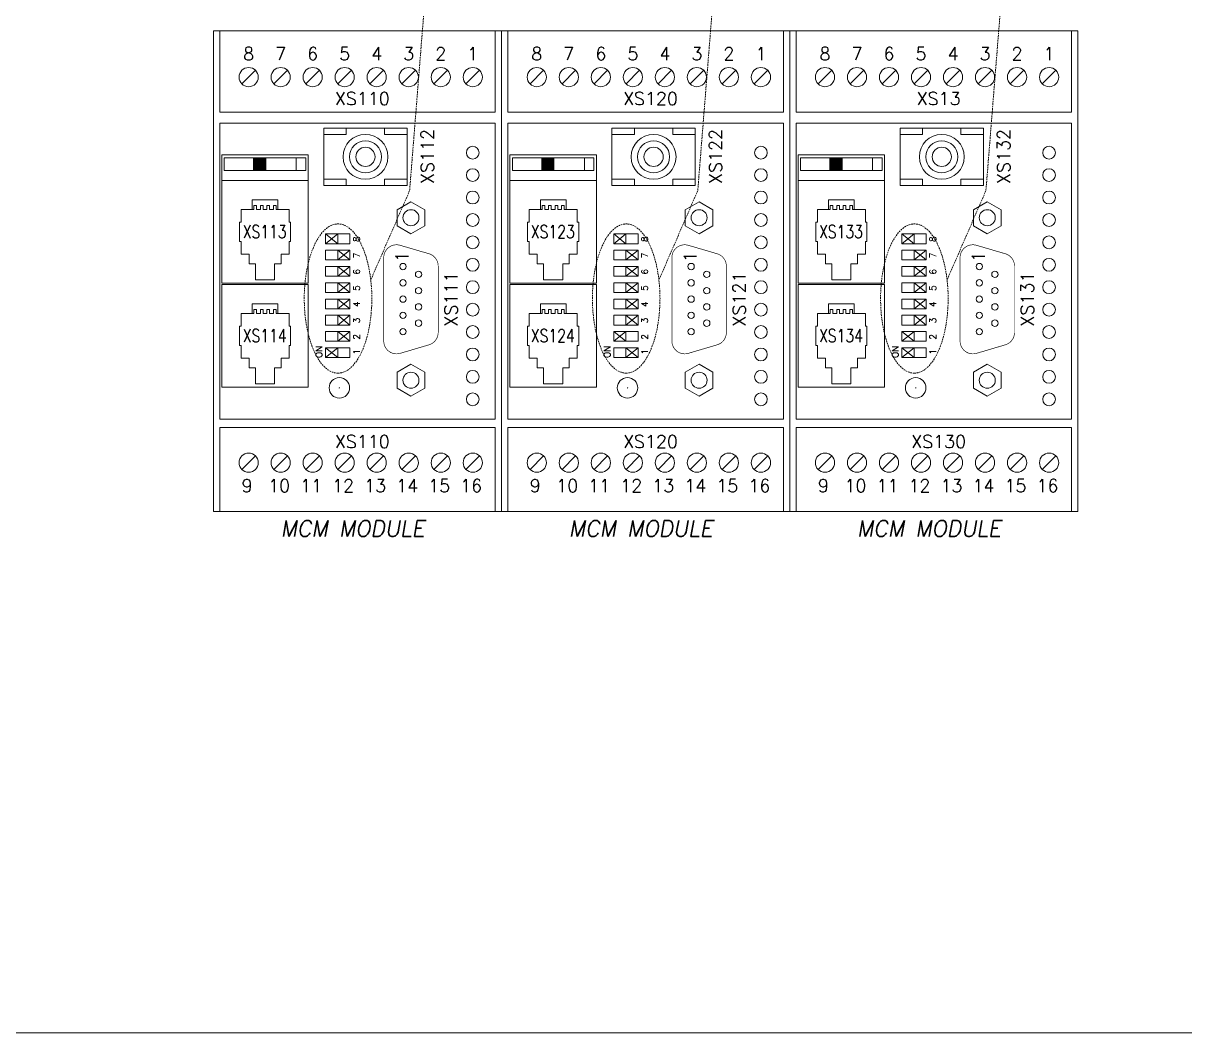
# Model space of a CAD drawing. Extents: x -2993 to 3661, y -4147 to -1441.
# Drawn here: x 1233.8 to 1415.2, y -3719.9 to -3562.3 of the extents above; entities that cross this region are included whole.
import ezdxf
from ezdxf.enums import TextEntityAlignment as Align

# ---------------------------------------------------------------- set-up
doc = ezdxf.new("R2010")
doc.units = 0
doc.header["$LTSCALE"] = 0.1
doc.header["$MEASUREMENT"] = 0
doc.linetypes.add('DASHED', pattern=[19.05, 12.7, -6.35])
doc.layers.get('0').update_dxf_attribs({"linetype": 'CONTINUOUS'})
doc.layers.add('DIM', color=5, linetype='CONTINUOUS')
doc.styles.get("Standard").update_dxf_attribs({"font": 'simplex.shx'})

msp = doc.modelspace()

# ---------------------------------------------------------------- hatches: boundary and pattern name
at = {"lineweight": 13}
h = msp.add_hatch(dxfattribs=at)
h.set_pattern_fill('ANSI37', color=256, angle=180, style=0)
h.set_pattern_definition([(225, (2543.01602, -1315.38683), (0.0883883476, -0.0883883476), []), (315, (2543.01602, -1315.38683), (0.0883883476, 0.0883883476), [])])
h.paths.add_polyline_path([(1269.74, -3585.27), (1271.65, -3585.27), (1271.65, -3583.25), (1269.74, -3583.25)])
h = msp.add_hatch(dxfattribs=at)
h.set_pattern_fill('ANSI37', color=256, angle=180, style=0)
h.set_pattern_definition([(225, (2588.01602, -1315.38683), (0.0883883476, -0.0883883476), []), (315, (2588.01602, -1315.38683), (0.0883883476, 0.0883883476), [])])
h.paths.add_polyline_path([(1314.74, -3585.27), (1316.65, -3585.27), (1316.65, -3583.25), (1314.74, -3583.25)])
h = msp.add_hatch(dxfattribs=at)
h.set_pattern_fill('ANSI37', color=256, angle=180, style=0)
h.set_pattern_definition([(225, (2633.01602, -1315.38683), (0.0883883476, -0.0883883476), []), (315, (2633.01602, -1315.38683), (0.0883883476, 0.0883883476), [])])
h.paths.add_polyline_path([(1359.74, -3585.27), (1361.65, -3585.27), (1361.65, -3583.25), (1359.74, -3583.25)])

# ---------------------------------------------------------------- linework, layer by layer
at = {"linetype": 'DASHED', "lineweight": 13, "ltscale": 0.2}
for p, q in [((1299.52, -3520.82), (1294.12, -3588.38)), ((1344.52, -3520.82), (1339.12, -3588.38)), ((1389.52, -3520.82), (1384.12, -3588.38)), ((1294.12, -3588.38), (1288.03, -3602.39)), ((1339.12, -3588.38), (1333.03, -3602.39)), ((1384.12, -3588.38), (1378.03, -3602.39))]:
    msp.add_line(p, q, dxfattribs=at)
at = {"lineweight": 13}
for p, q in [((1263.48, -3563.47), (1263.48, -3638.47)), ((1263.48, -3563.47), (1263.48, -3638.47)), ((1263.48, -3563.47), (1263.48, -3638.47)), ((1308.48, -3563.47), (1263.48, -3563.47)), ((1308.48, -3563.47), (1263.48, -3563.47)), ((1264.48, -3576.17), (1264.48, -3563.47)), ((1307.48, -3576.17), (1307.48, -3563.47)), ((1308.48, -3563.47), (1308.48, -3638.47)), ((1308.48, -3563.47), (1308.48, -3638.47)), ((1308.48, -3563.47), (1308.48, -3638.47)), ((1308.48, -3563.47), (1308.48, -3638.47)), ((1308.48, -3563.47), (1308.48, -3638.47)), ((1308.48, -3563.47), (1308.48, -3638.47)), ((1308.48, -3563.47), (1308.48, -3638.47)), ((1308.48, -3563.47), (1308.48, -3638.47)), ((1308.48, -3563.47), (1308.48, -3638.47)), ((1308.48, -3563.47), (1308.48, -3638.47)), ((1308.48, -3563.47), (1308.48, -3638.47)), ((1308.48, -3563.47), (1308.48, -3638.47)), ((1308.48, -3563.47), (1308.48, -3638.47)), ((1308.48, -3563.47), (1308.48, -3638.47)), ((1308.48, -3563.47), (1308.48, -3638.47)), ((1308.48, -3563.47), (1308.48, -3638.47)), ((1308.48, -3563.47), (1308.48, -3638.47)), ((1308.48, -3563.47), (1308.48, -3638.47)), ((1353.48, -3563.47), (1308.48, -3563.47)), ((1353.48, -3563.47), (1308.48, -3563.47)), ((1308.48, -3563.97), (1308.48, -3637.97)), ((1308.48, -3563.97), (1308.48, -3637.97)), ((1309.48, -3576.17), (1309.48, -3563.47)), ((1352.48, -3576.17), (1352.48, -3563.47)), ((1353.48, -3563.47), (1353.48, -3638.47)), ((1353.48, -3563.47), (1353.48, -3638.47)), ((1353.48, -3563.47), (1353.48, -3638.47)), ((1353.48, -3563.47), (1353.48, -3638.47)), ((1353.48, -3563.47), (1353.48, -3638.47)), ((1353.48, -3563.47), (1353.48, -3638.47)), ((1353.48, -3563.47), (1353.48, -3638.47)), ((1353.48, -3563.47), (1353.48, -3638.47)), ((1353.48, -3563.47), (1353.48, -3638.47)), ((1353.48, -3563.47), (1353.48, -3638.47)), ((1353.48, -3563.47), (1353.48, -3638.47)), ((1353.48, -3563.47), (1353.48, -3638.47)), ((1353.48, -3563.47), (1353.48, -3638.47)), ((1353.48, -3563.47), (1353.48, -3638.47)), ((1353.48, -3563.47), (1353.48, -3638.47)), ((1353.48, -3563.47), (1353.48, -3638.47)), ((1353.48, -3563.47), (1353.48, -3638.47)), ((1353.48, -3563.47), (1353.48, -3638.47)), ((1398.48, -3563.47), (1353.48, -3563.47)), ((1398.48, -3563.47), (1353.48, -3563.47)), ((1353.48, -3563.97), (1353.48, -3637.97)), ((1353.48, -3563.97), (1353.48, -3637.97)), ((1354.48, -3576.17), (1354.48, -3563.47)), ((1397.48, -3576.17), (1397.48, -3563.47)), ((1398.48, -3563.47), (1398.48, -3638.47)), ((1398.48, -3563.47), (1398.48, -3638.47)), ((1398.48, -3563.47), (1398.48, -3638.47)), ((1398.48, -3563.47), (1398.48, -3638.47)), ((1398.48, -3563.47), (1398.48, -3638.47)), ((1398.48, -3563.47), (1398.48, -3638.47)), ((1398.48, -3563.47), (1398.48, -3638.47)), ((1398.48, -3563.47), (1398.48, -3638.47)), ((1398.48, -3563.47), (1398.48, -3638.47)), ((1398.48, -3563.97), (1398.48, -3637.97)), ((1270.04, -3569.61), (1267.92, -3571.73)), ((1275.04, -3569.61), (1272.92, -3571.73)), ((1280.04, -3569.61), (1277.92, -3571.73)), ((1285.04, -3569.61), (1282.92, -3571.73)), ((1290.04, -3569.61), (1287.92, -3571.73)), ((1295.04, -3569.61), (1292.92, -3571.73)), ((1300.04, -3569.61), (1297.92, -3571.73)), ((1305.04, -3569.61), (1302.92, -3571.73)), ((1315.04, -3569.61), (1312.92, -3571.73)), ((1320.04, -3569.61), (1317.92, -3571.73)), ((1325.04, -3569.61), (1322.92, -3571.73)), ((1330.04, -3569.61), (1327.92, -3571.73)), ((1335.04, -3569.61), (1332.92, -3571.73)), ((1340.04, -3569.61), (1337.92, -3571.73)), ((1345.04, -3569.61), (1342.92, -3571.73)), ((1350.04, -3569.61), (1347.92, -3571.73)), ((1360.04, -3569.61), (1357.92, -3571.73)), ((1365.04, -3569.61), (1362.92, -3571.73)), ((1370.04, -3569.61), (1367.92, -3571.73)), ((1375.04, -3569.61), (1372.92, -3571.73)), ((1380.04, -3569.61), (1377.92, -3571.73)), ((1385.04, -3569.61), (1382.92, -3571.73)), ((1390.04, -3569.61), (1387.92, -3571.73)), ((1395.04, -3569.61), (1392.92, -3571.73)), ((1307.48, -3576.17), (1264.48, -3576.17)), ((1352.48, -3576.17), (1309.48, -3576.17)), ((1397.48, -3576.17), (1354.48, -3576.17)), ((1264.48, -3624.07), (1264.48, -3577.87)), ((1307.48, -3577.87), (1264.48, -3577.87)), ((1293.72, -3578.62), (1280.72, -3578.62)), ((1280.72, -3578.62), (1280.72, -3587.62)), ((1284.22, -3579.62), (1284.22, -3578.62)), ((1290.22, -3579.62), (1290.22, -3578.62)), ((1293.72, -3578.62), (1293.72, -3587.62)), ((1307.48, -3624.07), (1307.48, -3577.87)), ((1309.48, -3624.07), (1309.48, -3577.87)), ((1352.48, -3577.87), (1309.48, -3577.87)), ((1338.72, -3578.62), (1325.72, -3578.62)), ((1325.72, -3578.62), (1325.72, -3587.62)), ((1329.22, -3579.62), (1329.22, -3578.62)), ((1335.22, -3579.62), (1335.22, -3578.62)), ((1338.72, -3578.62), (1338.72, -3587.62)), ((1352.48, -3624.07), (1352.48, -3577.87)), ((1354.48, -3624.07), (1354.48, -3577.87)), ((1397.48, -3577.87), (1354.48, -3577.87)), ((1383.72, -3578.62), (1370.72, -3578.62)), ((1370.72, -3578.62), (1370.72, -3587.62)), ((1374.22, -3579.62), (1374.22, -3578.62)), ((1380.22, -3579.62), (1380.22, -3578.62)), ((1383.72, -3578.62), (1383.72, -3587.62)), ((1397.48, -3624.07), (1397.48, -3577.87)), ((1263.48, -3579.07), (1263.48, -3622.87)), ((1284.22, -3579.62), (1280.72, -3579.62)), ((1293.72, -3579.62), (1290.22, -3579.62)), ((1329.22, -3579.62), (1325.72, -3579.62)), ((1338.72, -3579.62), (1335.22, -3579.62)), ((1374.22, -3579.62), (1370.72, -3579.62)), ((1383.72, -3579.62), (1380.22, -3579.62)), ((1278.29, -3582.82), (1264.79, -3582.82)), ((1264.79, -3586.82), (1264.79, -3582.82)), ((1278.29, -3586.82), (1278.29, -3582.82)), ((1323.29, -3582.82), (1309.79, -3582.82)), ((1309.79, -3586.82), (1309.79, -3582.82)), ((1323.29, -3586.82), (1323.29, -3582.82)), ((1368.29, -3582.82), (1354.79, -3582.82)), ((1354.79, -3586.82), (1354.79, -3582.82)), ((1368.29, -3586.82), (1368.29, -3582.82)), ((1264.79, -3586.82), (1264.79, -3602.82)), ((1264.79, -3586.82), (1278.29, -3586.82)), ((1278.29, -3586.82), (1278.29, -3602.82)), ((1284.22, -3586.62), (1280.72, -3586.62)), ((1293.72, -3587.62), (1280.72, -3587.62)), ((1284.22, -3587.62), (1284.22, -3586.62)), ((1290.22, -3587.62), (1290.22, -3586.62)), ((1293.72, -3586.62), (1290.22, -3586.62)), ((1309.79, -3586.82), (1309.79, -3602.82)), ((1309.79, -3586.82), (1323.29, -3586.82)), ((1323.29, -3586.82), (1323.29, -3602.82)), ((1329.22, -3586.62), (1325.72, -3586.62)), ((1338.72, -3587.62), (1325.72, -3587.62)), ((1329.22, -3587.62), (1329.22, -3586.62)), ((1335.22, -3587.62), (1335.22, -3586.62)), ((1338.72, -3586.62), (1335.22, -3586.62)), ((1354.79, -3586.82), (1354.79, -3602.82)), ((1354.79, -3586.82), (1368.29, -3586.82)), ((1368.29, -3586.82), (1368.29, -3602.82)), ((1374.22, -3586.62), (1370.72, -3586.62)), ((1383.72, -3587.62), (1370.72, -3587.62)), ((1374.22, -3587.62), (1374.22, -3586.62)), ((1380.22, -3587.62), (1380.22, -3586.62)), ((1383.72, -3586.62), (1380.22, -3586.62)), ((1267.79, -3591.32), (1267.79, -3593.32)), ((1267.79, -3591.32), (1269.54, -3591.32)), ((1269.54, -3589.82), (1273.54, -3589.82)), ((1269.54, -3589.82), (1269.54, -3591.32)), ((1269.81, -3591.32), (1269.54, -3591.32)), ((1273.26, -3591.32), (1273.54, -3591.32)), ((1273.54, -3589.82), (1273.54, -3591.32)), ((1273.54, -3591.32), (1275.29, -3591.32)), ((1275.29, -3591.32), (1275.29, -3593.32)), ((1292.16, -3591.37), (1294.33, -3590.12)), ((1292.16, -3593.87), (1292.16, -3591.37)), ((1296.49, -3591.37), (1294.33, -3590.12)), ((1296.49, -3593.87), (1296.49, -3591.37)), ((1312.79, -3591.32), (1312.79, -3593.32)), ((1312.79, -3591.32), (1314.54, -3591.32)), ((1314.54, -3589.82), (1318.54, -3589.82)), ((1314.54, -3589.82), (1314.54, -3591.32)), ((1314.81, -3591.32), (1314.54, -3591.32)), ((1318.26, -3591.32), (1318.54, -3591.32)), ((1318.54, -3589.82), (1318.54, -3591.32)), ((1318.54, -3591.32), (1320.29, -3591.32)), ((1320.29, -3591.32), (1320.29, -3593.32)), ((1337.16, -3591.37), (1339.33, -3590.12)), ((1337.16, -3593.87), (1337.16, -3591.37)), ((1341.49, -3591.37), (1339.33, -3590.12)), ((1341.49, -3593.87), (1341.49, -3591.37)), ((1357.79, -3591.32), (1357.79, -3593.32)), ((1357.79, -3591.32), (1359.54, -3591.32)), ((1359.54, -3589.82), (1363.54, -3589.82)), ((1359.54, -3589.82), (1359.54, -3591.32)), ((1359.81, -3591.32), (1359.54, -3591.32)), ((1363.26, -3591.32), (1363.54, -3591.32)), ((1363.54, -3589.82), (1363.54, -3591.32)), ((1363.54, -3591.32), (1365.29, -3591.32)), ((1365.29, -3591.32), (1365.29, -3593.32)), ((1382.16, -3591.37), (1384.33, -3590.12)), ((1382.16, -3593.87), (1382.16, -3591.37)), ((1386.49, -3591.37), (1384.33, -3590.12)), ((1386.49, -3593.87), (1386.49, -3591.37)), ((1267.54, -3593.32), (1267.79, -3593.32)), ((1267.54, -3593.32), (1267.54, -3596.32)), ((1275.29, -3593.32), (1275.54, -3593.32)), ((1275.54, -3593.32), (1275.54, -3596.32)), ((1294.33, -3595.12), (1292.16, -3593.87)), ((1294.33, -3595.12), (1296.49, -3593.87)), ((1312.54, -3593.32), (1312.79, -3593.32)), ((1312.54, -3593.32), (1312.54, -3596.32)), ((1320.29, -3593.32), (1320.54, -3593.32)), ((1320.54, -3593.32), (1320.54, -3596.32)), ((1339.33, -3595.12), (1337.16, -3593.87)), ((1339.33, -3595.12), (1341.49, -3593.87)), ((1357.54, -3593.32), (1357.79, -3593.32)), ((1357.54, -3593.32), (1357.54, -3596.32)), ((1365.29, -3593.32), (1365.54, -3593.32)), ((1365.54, -3593.32), (1365.54, -3596.32)), ((1384.33, -3595.12), (1382.16, -3593.87)), ((1384.33, -3595.12), (1386.49, -3593.87)), ((1267.54, -3596.32), (1267.79, -3596.32)), ((1267.79, -3596.32), (1267.79, -3598.32)), ((1275.29, -3596.32), (1275.54, -3596.32)), ((1275.29, -3596.32), (1275.29, -3598.32)), ((1280.99, -3596.68), (1282.9, -3595.16)), ((1280.99, -3595.16), (1282.9, -3596.68)), ((1312.54, -3596.32), (1312.79, -3596.32)), ((1312.79, -3596.32), (1312.79, -3598.32)), ((1320.29, -3596.32), (1320.54, -3596.32)), ((1320.29, -3596.32), (1320.29, -3598.32)), ((1325.99, -3596.68), (1327.9, -3595.16)), ((1325.99, -3595.16), (1327.9, -3596.68)), ((1357.54, -3596.32), (1357.79, -3596.32)), ((1357.79, -3596.32), (1357.79, -3598.32)), ((1365.29, -3596.32), (1365.54, -3596.32)), ((1365.29, -3596.32), (1365.29, -3598.32)), ((1370.99, -3596.68), (1372.9, -3595.16)), ((1370.99, -3595.16), (1372.9, -3596.68)), ((1267.79, -3598.32), (1269.04, -3598.32)), ((1269.04, -3598.32), (1269.04, -3599.82)), ((1274.04, -3598.32), (1275.29, -3598.32)), ((1274.04, -3598.32), (1274.04, -3599.82)), ((1282.9, -3599.22), (1284.8, -3597.7)), ((1282.9, -3597.7), (1284.8, -3599.22)), ((1312.79, -3598.32), (1314.04, -3598.32)), ((1314.04, -3598.32), (1314.04, -3599.82)), ((1319.04, -3598.32), (1320.29, -3598.32)), ((1319.04, -3598.32), (1319.04, -3599.82)), ((1327.9, -3599.22), (1329.8, -3597.7)), ((1327.9, -3597.7), (1329.8, -3599.22)), ((1357.79, -3598.32), (1359.04, -3598.32)), ((1359.04, -3598.32), (1359.04, -3599.82)), ((1364.04, -3598.32), (1365.29, -3598.32)), ((1364.04, -3598.32), (1364.04, -3599.82)), ((1372.9, -3599.22), (1374.8, -3597.7)), ((1372.9, -3597.7), (1374.8, -3599.22)), ((1269.04, -3599.82), (1270.04, -3599.82)), ((1270.04, -3599.82), (1270.04, -3602.32)), ((1273.04, -3599.82), (1273.04, -3602.32)), ((1273.04, -3599.82), (1274.04, -3599.82)), ((1282.9, -3601.76), (1284.8, -3600.24)), ((1282.9, -3600.24), (1284.8, -3601.76)), ((1314.04, -3599.82), (1315.04, -3599.82)), ((1315.04, -3599.82), (1315.04, -3602.32)), ((1318.04, -3599.82), (1318.04, -3602.32)), ((1318.04, -3599.82), (1319.04, -3599.82)), ((1327.9, -3601.76), (1329.8, -3600.24)), ((1327.9, -3600.24), (1329.8, -3601.76)), ((1359.04, -3599.82), (1360.04, -3599.82)), ((1360.04, -3599.82), (1360.04, -3602.32)), ((1363.04, -3599.82), (1363.04, -3602.32)), ((1363.04, -3599.82), (1364.04, -3599.82)), ((1372.9, -3601.76), (1374.8, -3600.24)), ((1372.9, -3600.24), (1374.8, -3601.76)), ((1270.04, -3602.32), (1273.04, -3602.32)), ((1315.04, -3602.32), (1318.04, -3602.32)), ((1360.04, -3602.32), (1363.04, -3602.32)), ((1264.79, -3602.82), (1278.29, -3602.82)), ((1264.79, -3603.07), (1278.29, -3603.07)), ((1264.79, -3603.07), (1264.79, -3619.07)), ((1278.29, -3603.07), (1278.29, -3619.07)), ((1282.9, -3604.3), (1284.8, -3602.78)), ((1282.9, -3602.78), (1284.8, -3604.3)), ((1309.79, -3602.82), (1323.29, -3602.82)), ((1309.79, -3603.07), (1323.29, -3603.07)), ((1309.79, -3603.07), (1309.79, -3619.07)), ((1323.29, -3603.07), (1323.29, -3619.07)), ((1327.9, -3604.3), (1329.8, -3602.78)), ((1327.9, -3602.78), (1329.8, -3604.3)), ((1354.79, -3602.82), (1368.29, -3602.82)), ((1354.79, -3603.07), (1368.29, -3603.07)), ((1354.79, -3603.07), (1354.79, -3619.07)), ((1368.29, -3603.07), (1368.29, -3619.07)), ((1372.9, -3604.3), (1374.8, -3602.78)), ((1372.9, -3602.78), (1374.8, -3604.3)), ((1282.9, -3606.84), (1284.8, -3605.32)), ((1282.9, -3605.32), (1284.8, -3606.84)), ((1327.9, -3606.84), (1329.8, -3605.32)), ((1327.9, -3605.32), (1329.8, -3606.84)), ((1372.9, -3606.84), (1374.8, -3605.32)), ((1372.9, -3605.32), (1374.8, -3606.84)), ((1267.79, -3607.57), (1267.79, -3609.57)), ((1267.79, -3607.57), (1269.54, -3607.57)), ((1269.54, -3606.07), (1273.54, -3606.07)), ((1269.54, -3606.07), (1269.54, -3607.57)), ((1269.81, -3607.57), (1269.54, -3607.57)), ((1273.26, -3607.57), (1273.54, -3607.57)), ((1273.54, -3606.07), (1273.54, -3607.57)), ((1273.54, -3607.57), (1275.29, -3607.57)), ((1275.29, -3607.57), (1275.29, -3609.57)), ((1312.79, -3607.57), (1312.79, -3609.57)), ((1312.79, -3607.57), (1314.54, -3607.57)), ((1314.54, -3606.07), (1318.54, -3606.07)), ((1314.54, -3606.07), (1314.54, -3607.57)), ((1314.81, -3607.57), (1314.54, -3607.57)), ((1318.26, -3607.57), (1318.54, -3607.57)), ((1318.54, -3606.07), (1318.54, -3607.57)), ((1318.54, -3607.57), (1320.29, -3607.57)), ((1320.29, -3607.57), (1320.29, -3609.57)), ((1357.79, -3607.57), (1357.79, -3609.57)), ((1357.79, -3607.57), (1359.54, -3607.57)), ((1359.54, -3606.07), (1363.54, -3606.07)), ((1359.54, -3606.07), (1359.54, -3607.57)), ((1359.81, -3607.57), (1359.54, -3607.57)), ((1363.26, -3607.57), (1363.54, -3607.57)), ((1363.54, -3606.07), (1363.54, -3607.57)), ((1363.54, -3607.57), (1365.29, -3607.57)), ((1365.29, -3607.57), (1365.29, -3609.57)), ((1267.54, -3609.57), (1267.79, -3609.57)), ((1267.54, -3609.57), (1267.54, -3612.57)), ((1275.29, -3609.57), (1275.54, -3609.57)), ((1275.54, -3609.57), (1275.54, -3612.57)), ((1282.9, -3609.38), (1284.8, -3607.86)), ((1282.9, -3607.86), (1284.8, -3609.38)), ((1312.54, -3609.57), (1312.79, -3609.57)), ((1312.54, -3609.57), (1312.54, -3612.57)), ((1320.29, -3609.57), (1320.54, -3609.57)), ((1320.54, -3609.57), (1320.54, -3612.57)), ((1327.9, -3609.38), (1329.8, -3607.86)), ((1327.9, -3607.86), (1329.8, -3609.38)), ((1357.54, -3609.57), (1357.79, -3609.57)), ((1357.54, -3609.57), (1357.54, -3612.57)), ((1365.29, -3609.57), (1365.54, -3609.57)), ((1365.54, -3609.57), (1365.54, -3612.57)), ((1372.9, -3609.38), (1374.8, -3607.86)), ((1372.9, -3607.86), (1374.8, -3609.38)), ((1282.9, -3611.92), (1284.8, -3610.4)), ((1282.9, -3610.4), (1284.8, -3611.92)), ((1325.99, -3611.92), (1327.9, -3610.4)), ((1325.99, -3610.4), (1327.9, -3611.92)), ((1370.99, -3611.92), (1372.9, -3610.4)), ((1370.99, -3610.4), (1372.9, -3611.92)), ((1267.54, -3612.57), (1267.79, -3612.57)), ((1267.79, -3612.57), (1267.79, -3614.57)), ((1275.29, -3612.57), (1275.29, -3614.57)), ((1275.29, -3612.57), (1275.54, -3612.57)), ((1282.9, -3612.94), (1280.99, -3612.94)), ((1280.99, -3614.46), (1282.9, -3612.94)), ((1280.99, -3612.94), (1282.9, -3614.46)), ((1312.54, -3612.57), (1312.79, -3612.57)), ((1312.79, -3612.57), (1312.79, -3614.57)), ((1320.29, -3612.57), (1320.29, -3614.57)), ((1320.29, -3612.57), (1320.54, -3612.57)), ((1327.9, -3614.46), (1329.8, -3612.94)), ((1327.9, -3612.94), (1329.8, -3614.46)), ((1357.54, -3612.57), (1357.79, -3612.57)), ((1357.79, -3612.57), (1357.79, -3614.57)), ((1365.29, -3612.57), (1365.29, -3614.57)), ((1365.29, -3612.57), (1365.54, -3612.57)), ((1370.99, -3614.46), (1372.9, -3612.94)), ((1370.99, -3612.94), (1372.9, -3614.46)), ((1267.79, -3614.57), (1269.04, -3614.57)), ((1269.04, -3614.57), (1269.04, -3616.07)), ((1274.04, -3614.57), (1274.04, -3616.07)), ((1274.04, -3614.57), (1275.29, -3614.57)), ((1312.79, -3614.57), (1314.04, -3614.57)), ((1314.04, -3614.57), (1314.04, -3616.07)), ((1319.04, -3614.57), (1319.04, -3616.07)), ((1319.04, -3614.57), (1320.29, -3614.57)), ((1357.79, -3614.57), (1359.04, -3614.57)), ((1359.04, -3614.57), (1359.04, -3616.07)), ((1364.04, -3614.57), (1364.04, -3616.07)), ((1364.04, -3614.57), (1365.29, -3614.57)), ((1269.04, -3616.07), (1270.04, -3616.07)), ((1270.04, -3616.07), (1270.04, -3618.57)), ((1273.04, -3616.07), (1274.04, -3616.07)), ((1273.04, -3616.07), (1273.04, -3618.57)), ((1292.16, -3616.75), (1294.33, -3615.5)), ((1292.16, -3619.25), (1292.16, -3616.75)), ((1296.49, -3616.75), (1294.33, -3615.5)), ((1296.49, -3619.25), (1296.49, -3616.75)), ((1314.04, -3616.07), (1315.04, -3616.07)), ((1315.04, -3616.07), (1315.04, -3618.57)), ((1318.04, -3616.07), (1319.04, -3616.07)), ((1318.04, -3616.07), (1318.04, -3618.57)), ((1337.16, -3616.75), (1339.33, -3615.5)), ((1337.16, -3619.25), (1337.16, -3616.75)), ((1341.49, -3616.75), (1339.33, -3615.5)), ((1341.49, -3619.25), (1341.49, -3616.75)), ((1359.04, -3616.07), (1360.04, -3616.07)), ((1360.04, -3616.07), (1360.04, -3618.57)), ((1363.04, -3616.07), (1364.04, -3616.07)), ((1363.04, -3616.07), (1363.04, -3618.57)), ((1382.16, -3616.75), (1384.33, -3615.5)), ((1382.16, -3619.25), (1382.16, -3616.75)), ((1386.49, -3616.75), (1384.33, -3615.5)), ((1386.49, -3619.25), (1386.49, -3616.75)), ((1270.04, -3618.57), (1273.04, -3618.57)), ((1315.04, -3618.57), (1318.04, -3618.57)), ((1360.04, -3618.57), (1363.04, -3618.57)), ((1264.79, -3619.07), (1278.29, -3619.07)), ((1294.33, -3620.5), (1292.16, -3619.25)), ((1294.33, -3620.5), (1296.49, -3619.25)), ((1309.79, -3619.07), (1323.29, -3619.07)), ((1339.33, -3620.5), (1337.16, -3619.25)), ((1339.33, -3620.5), (1341.49, -3619.25)), ((1354.79, -3619.07), (1368.29, -3619.07)), ((1384.33, -3620.5), (1382.16, -3619.25)), ((1384.33, -3620.5), (1386.49, -3619.25)), ((1307.48, -3624.07), (1264.48, -3624.07)), ((1352.48, -3624.07), (1309.48, -3624.07)), ((1397.48, -3624.07), (1354.48, -3624.07)), ((1307.48, -3625.37), (1264.48, -3625.37)), ((1264.48, -3625.37), (1264.48, -3638.47)), ((1307.48, -3625.37), (1307.48, -3638.47)), ((1352.48, -3625.37), (1309.48, -3625.37)), ((1309.48, -3625.37), (1309.48, -3638.47)), ((1352.48, -3625.37), (1352.48, -3638.47)), ((1397.48, -3625.37), (1354.48, -3625.37)), ((1354.48, -3625.37), (1354.48, -3638.47)), ((1397.48, -3625.37), (1397.48, -3638.47)), ((1270.04, -3629.81), (1267.92, -3631.93)), ((1275.04, -3629.81), (1272.92, -3631.93)), ((1280.04, -3629.81), (1277.92, -3631.93)), ((1285.04, -3629.81), (1282.92, -3631.93)), ((1290.04, -3629.81), (1287.92, -3631.93)), ((1295.04, -3629.81), (1292.92, -3631.93)), ((1300.04, -3629.81), (1297.92, -3631.93)), ((1305.04, -3629.81), (1302.92, -3631.93)), ((1315.04, -3629.81), (1312.92, -3631.93)), ((1320.04, -3629.81), (1317.92, -3631.93)), ((1325.04, -3629.81), (1322.92, -3631.93)), ((1330.04, -3629.81), (1327.92, -3631.93)), ((1335.04, -3629.81), (1332.92, -3631.93)), ((1340.04, -3629.81), (1337.92, -3631.93)), ((1345.04, -3629.81), (1342.92, -3631.93)), ((1350.04, -3629.81), (1347.92, -3631.93)), ((1360.04, -3629.81), (1357.92, -3631.93)), ((1365.04, -3629.81), (1362.92, -3631.93)), ((1370.04, -3629.81), (1367.92, -3631.93)), ((1375.04, -3629.81), (1372.92, -3631.93)), ((1380.04, -3629.81), (1377.92, -3631.93)), ((1385.04, -3629.81), (1382.92, -3631.93)), ((1390.04, -3629.81), (1387.92, -3631.93)), ((1395.04, -3629.81), (1392.92, -3631.93)), ((1308.48, -3638.47), (1263.48, -3638.47)), ((1353.48, -3638.47), (1308.48, -3638.47)), ((1398.48, -3638.47), (1353.48, -3638.47))]:
    msp.add_line(p, q, dxfattribs=at)
at = {"linetype": 'Continuous', "lineweight": 13}
for p, q in [((1277.91, -3583.25), (1265.16, -3583.25)), ((1265.16, -3585.27), (1265.16, -3583.25)), ((1269.74, -3583.25), (1269.74, -3585.27)), ((1271.65, -3583.25), (1271.65, -3585.27)), ((1276.41, -3585.27), (1276.41, -3583.25)), ((1277.91, -3585.27), (1277.91, -3583.25)), ((1322.91, -3583.25), (1310.16, -3583.25)), ((1310.16, -3585.27), (1310.16, -3583.25)), ((1314.74, -3583.25), (1314.74, -3585.27)), ((1316.65, -3583.25), (1316.65, -3585.27)), ((1321.41, -3585.27), (1321.41, -3583.25)), ((1322.91, -3585.27), (1322.91, -3583.25)), ((1367.91, -3583.25), (1355.16, -3583.25)), ((1355.16, -3585.27), (1355.16, -3583.25)), ((1359.74, -3583.25), (1359.74, -3585.27)), ((1361.65, -3583.25), (1361.65, -3585.27)), ((1366.41, -3585.27), (1366.41, -3583.25)), ((1367.91, -3585.27), (1367.91, -3583.25)), ((1265.16, -3585.27), (1277.91, -3585.27)), ((1310.16, -3585.27), (1322.91, -3585.27)), ((1355.16, -3585.27), (1367.91, -3585.27)), ((1269.81, -3590.73), (1270.22, -3590.73)), ((1269.81, -3591.32), (1269.81, -3590.73)), ((1270.22, -3590.73), (1270.22, -3591.32)), ((1270.22, -3591.32), (1270.83, -3591.32)), ((1270.83, -3590.73), (1271.23, -3590.73)), ((1270.83, -3591.32), (1270.83, -3590.73)), ((1271.23, -3590.73), (1271.23, -3591.32)), ((1271.23, -3591.32), (1271.84, -3591.32)), ((1271.84, -3591.32), (1271.84, -3590.73)), ((1271.84, -3590.73), (1272.25, -3590.73)), ((1272.25, -3590.73), (1272.25, -3591.32)), ((1272.25, -3591.32), (1272.86, -3591.32)), ((1272.86, -3590.73), (1273.26, -3590.73)), ((1272.86, -3591.32), (1272.86, -3590.73)), ((1273.26, -3590.73), (1273.26, -3591.32)), ((1314.81, -3590.73), (1315.22, -3590.73)), ((1314.81, -3591.32), (1314.81, -3590.73)), ((1315.22, -3590.73), (1315.22, -3591.32)), ((1315.22, -3591.32), (1315.83, -3591.32)), ((1315.83, -3590.73), (1316.23, -3590.73)), ((1315.83, -3591.32), (1315.83, -3590.73)), ((1316.23, -3590.73), (1316.23, -3591.32)), ((1316.23, -3591.32), (1316.84, -3591.32)), ((1316.84, -3591.32), (1316.84, -3590.73)), ((1316.84, -3590.73), (1317.25, -3590.73)), ((1317.25, -3590.73), (1317.25, -3591.32)), ((1317.25, -3591.32), (1317.86, -3591.32)), ((1317.86, -3590.73), (1318.26, -3590.73)), ((1317.86, -3591.32), (1317.86, -3590.73)), ((1318.26, -3590.73), (1318.26, -3591.32)), ((1359.81, -3590.73), (1360.22, -3590.73)), ((1359.81, -3591.32), (1359.81, -3590.73)), ((1360.22, -3590.73), (1360.22, -3591.32)), ((1360.22, -3591.32), (1360.83, -3591.32)), ((1360.83, -3590.73), (1361.23, -3590.73)), ((1360.83, -3591.32), (1360.83, -3590.73)), ((1361.23, -3590.73), (1361.23, -3591.32)), ((1361.23, -3591.32), (1361.84, -3591.32)), ((1361.84, -3591.32), (1361.84, -3590.73)), ((1361.84, -3590.73), (1362.25, -3590.73)), ((1362.25, -3590.73), (1362.25, -3591.32)), ((1362.25, -3591.32), (1362.86, -3591.32)), ((1362.86, -3590.73), (1363.26, -3590.73)), ((1362.86, -3591.32), (1362.86, -3590.73)), ((1363.26, -3590.73), (1363.26, -3591.32)), ((1284.8, -3595.16), (1280.99, -3595.16)), ((1280.99, -3595.16), (1280.99, -3596.68)), ((1280.99, -3596.68), (1284.8, -3596.68)), ((1282.9, -3595.16), (1282.9, -3596.68)), ((1284.8, -3596.68), (1284.8, -3595.16)), ((1329.8, -3595.16), (1325.99, -3595.16)), ((1325.99, -3595.16), (1325.99, -3596.68)), ((1325.99, -3596.68), (1329.8, -3596.68)), ((1327.9, -3595.16), (1327.9, -3596.68)), ((1329.8, -3596.68), (1329.8, -3595.16)), ((1374.8, -3595.16), (1370.99, -3595.16)), ((1370.99, -3595.16), (1370.99, -3596.68)), ((1370.99, -3596.68), (1374.8, -3596.68)), ((1372.9, -3595.16), (1372.9, -3596.68)), ((1374.8, -3596.68), (1374.8, -3595.16)), ((1284.8, -3597.7), (1280.99, -3597.7)), ((1280.99, -3597.7), (1280.99, -3599.22)), ((1282.9, -3597.7), (1282.9, -3599.22)), ((1284.8, -3599.22), (1284.8, -3597.7)), ((1329.8, -3597.7), (1325.99, -3597.7)), ((1325.99, -3597.7), (1325.99, -3599.22)), ((1327.9, -3597.7), (1327.9, -3599.22)), ((1329.8, -3599.22), (1329.8, -3597.7)), ((1374.8, -3597.7), (1370.99, -3597.7)), ((1370.99, -3597.7), (1370.99, -3599.22)), ((1372.9, -3597.7), (1372.9, -3599.22)), ((1374.8, -3599.22), (1374.8, -3597.7)), ((1280.99, -3599.22), (1284.8, -3599.22)), ((1284.8, -3600.24), (1280.99, -3600.24)), ((1280.99, -3600.24), (1280.99, -3601.76)), ((1282.9, -3600.24), (1282.9, -3601.76)), ((1284.8, -3601.76), (1284.8, -3600.24)), ((1325.99, -3599.22), (1329.8, -3599.22)), ((1329.8, -3600.24), (1325.99, -3600.24)), ((1325.99, -3600.24), (1325.99, -3601.76)), ((1327.9, -3600.24), (1327.9, -3601.76)), ((1329.8, -3601.76), (1329.8, -3600.24)), ((1370.99, -3599.22), (1374.8, -3599.22)), ((1374.8, -3600.24), (1370.99, -3600.24)), ((1370.99, -3600.24), (1370.99, -3601.76)), ((1372.9, -3600.24), (1372.9, -3601.76)), ((1374.8, -3601.76), (1374.8, -3600.24)), ((1280.99, -3601.76), (1284.8, -3601.76)), ((1325.99, -3601.76), (1329.8, -3601.76)), ((1370.99, -3601.76), (1374.8, -3601.76)), ((1284.8, -3602.78), (1280.99, -3602.78)), ((1280.99, -3602.78), (1280.99, -3604.3)), ((1282.9, -3602.78), (1282.9, -3604.3)), ((1284.8, -3604.3), (1284.8, -3602.78)), ((1329.8, -3602.78), (1325.99, -3602.78)), ((1325.99, -3602.78), (1325.99, -3604.3)), ((1327.9, -3602.78), (1327.9, -3604.3)), ((1329.8, -3604.3), (1329.8, -3602.78)), ((1374.8, -3602.78), (1370.99, -3602.78)), ((1370.99, -3602.78), (1370.99, -3604.3)), ((1372.9, -3602.78), (1372.9, -3604.3)), ((1374.8, -3604.3), (1374.8, -3602.78)), ((1280.99, -3604.3), (1284.8, -3604.3)), ((1284.8, -3605.32), (1280.99, -3605.32)), ((1280.99, -3605.32), (1280.99, -3606.84)), ((1282.9, -3605.32), (1282.9, -3606.84)), ((1284.8, -3606.84), (1284.8, -3605.32)), ((1325.99, -3604.3), (1329.8, -3604.3)), ((1329.8, -3605.32), (1325.99, -3605.32)), ((1325.99, -3605.32), (1325.99, -3606.84)), ((1327.9, -3605.32), (1327.9, -3606.84)), ((1329.8, -3606.84), (1329.8, -3605.32)), ((1370.99, -3604.3), (1374.8, -3604.3)), ((1374.8, -3605.32), (1370.99, -3605.32)), ((1370.99, -3605.32), (1370.99, -3606.84)), ((1372.9, -3605.32), (1372.9, -3606.84)), ((1374.8, -3606.84), (1374.8, -3605.32)), ((1269.81, -3607.57), (1269.81, -3606.98)), ((1269.81, -3606.98), (1270.22, -3606.98)), ((1270.22, -3606.98), (1270.22, -3607.57)), ((1270.22, -3607.57), (1270.83, -3607.57)), ((1270.83, -3606.98), (1271.23, -3606.98)), ((1270.83, -3607.57), (1270.83, -3606.98)), ((1271.23, -3606.98), (1271.23, -3607.57)), ((1271.23, -3607.57), (1271.84, -3607.57)), ((1271.84, -3607.57), (1271.84, -3606.98)), ((1271.84, -3606.98), (1272.25, -3606.98)), ((1272.25, -3606.98), (1272.25, -3607.57)), ((1272.25, -3607.57), (1272.86, -3607.57)), ((1272.86, -3607.57), (1272.86, -3606.98)), ((1272.86, -3606.98), (1273.26, -3606.98)), ((1273.26, -3606.98), (1273.26, -3607.57)), ((1280.99, -3606.84), (1284.8, -3606.84)), ((1314.81, -3607.57), (1314.81, -3606.98)), ((1314.81, -3606.98), (1315.22, -3606.98)), ((1315.22, -3606.98), (1315.22, -3607.57)), ((1315.22, -3607.57), (1315.83, -3607.57)), ((1315.83, -3606.98), (1316.23, -3606.98)), ((1315.83, -3607.57), (1315.83, -3606.98)), ((1316.23, -3606.98), (1316.23, -3607.57)), ((1316.23, -3607.57), (1316.84, -3607.57)), ((1316.84, -3607.57), (1316.84, -3606.98)), ((1316.84, -3606.98), (1317.25, -3606.98)), ((1317.25, -3606.98), (1317.25, -3607.57)), ((1317.25, -3607.57), (1317.86, -3607.57)), ((1317.86, -3607.57), (1317.86, -3606.98)), ((1317.86, -3606.98), (1318.26, -3606.98)), ((1318.26, -3606.98), (1318.26, -3607.57)), ((1325.99, -3606.84), (1329.8, -3606.84)), ((1359.81, -3607.57), (1359.81, -3606.98)), ((1359.81, -3606.98), (1360.22, -3606.98)), ((1360.22, -3606.98), (1360.22, -3607.57)), ((1360.22, -3607.57), (1360.83, -3607.57)), ((1360.83, -3606.98), (1361.23, -3606.98)), ((1360.83, -3607.57), (1360.83, -3606.98)), ((1361.23, -3606.98), (1361.23, -3607.57)), ((1361.23, -3607.57), (1361.84, -3607.57)), ((1361.84, -3607.57), (1361.84, -3606.98)), ((1361.84, -3606.98), (1362.25, -3606.98)), ((1362.25, -3606.98), (1362.25, -3607.57)), ((1362.25, -3607.57), (1362.86, -3607.57)), ((1362.86, -3607.57), (1362.86, -3606.98)), ((1362.86, -3606.98), (1363.26, -3606.98)), ((1363.26, -3606.98), (1363.26, -3607.57)), ((1370.99, -3606.84), (1374.8, -3606.84)), ((1284.8, -3607.86), (1280.99, -3607.86)), ((1280.99, -3607.86), (1280.99, -3609.38)), ((1280.99, -3609.38), (1284.8, -3609.38)), ((1282.9, -3607.86), (1282.9, -3609.38)), ((1284.8, -3609.38), (1284.8, -3607.86)), ((1329.8, -3607.86), (1325.99, -3607.86)), ((1325.99, -3607.86), (1325.99, -3609.38)), ((1325.99, -3609.38), (1329.8, -3609.38)), ((1327.9, -3607.86), (1327.9, -3609.38)), ((1329.8, -3609.38), (1329.8, -3607.86)), ((1374.8, -3607.86), (1370.99, -3607.86)), ((1370.99, -3607.86), (1370.99, -3609.38)), ((1370.99, -3609.38), (1374.8, -3609.38)), ((1372.9, -3607.86), (1372.9, -3609.38)), ((1374.8, -3609.38), (1374.8, -3607.86)), ((1280.99, -3610.4), (1284.8, -3610.4)), ((1280.99, -3611.92), (1280.99, -3610.4)), ((1282.9, -3610.4), (1282.9, -3611.92)), ((1284.8, -3610.4), (1284.8, -3611.92)), ((1325.99, -3610.4), (1329.8, -3610.4)), ((1325.99, -3611.92), (1325.99, -3610.4)), ((1327.9, -3610.4), (1327.9, -3611.92)), ((1329.8, -3610.4), (1329.8, -3611.92)), ((1370.99, -3610.4), (1374.8, -3610.4)), ((1370.99, -3611.92), (1370.99, -3610.4)), ((1372.9, -3610.4), (1372.9, -3611.92)), ((1374.8, -3610.4), (1374.8, -3611.92)), ((1284.8, -3611.92), (1280.99, -3611.92)), ((1280.99, -3612.94), (1284.8, -3612.94)), ((1280.99, -3614.46), (1280.99, -3612.94)), ((1282.9, -3612.94), (1282.9, -3614.46)), ((1284.8, -3612.94), (1284.8, -3614.46)), ((1329.8, -3611.92), (1325.99, -3611.92)), ((1325.99, -3612.94), (1329.8, -3612.94)), ((1325.99, -3614.46), (1325.99, -3612.94)), ((1327.9, -3612.94), (1327.9, -3614.46)), ((1329.8, -3612.94), (1329.8, -3614.46)), ((1374.8, -3611.92), (1370.99, -3611.92)), ((1370.99, -3612.94), (1374.8, -3612.94)), ((1370.99, -3614.46), (1370.99, -3612.94)), ((1372.9, -3612.94), (1372.9, -3614.46)), ((1374.8, -3612.94), (1374.8, -3614.46)), ((1284.8, -3614.46), (1280.99, -3614.46)), ((1329.8, -3614.46), (1325.99, -3614.46)), ((1374.8, -3614.46), (1370.99, -3614.46))]:
    msp.add_line(p, q, dxfattribs=at)
at = {"lineweight": 13, "const_width": 0.1}
for points in [[(1290.08, -3598.84), (1290.08, -3611.88, 0.500706), (1292.64, -3613.8), (1297.14, -3612.47, 0.332706), (1298.58, -3610.55), (1298.58, -3600.17, 0.332706), (1297.14, -3598.25), (1292.64, -3596.93, 0.500706)], [(1335.08, -3598.84), (1335.08, -3611.88, 0.500706), (1337.64, -3613.8), (1342.14, -3612.47, 0.332706), (1343.58, -3610.55), (1343.58, -3600.17, 0.332706), (1342.14, -3598.25), (1337.64, -3596.93, 0.500706)], [(1380.08, -3598.84), (1380.08, -3611.88, 0.500706), (1382.64, -3613.8), (1387.14, -3612.47, 0.332706), (1388.58, -3610.55), (1388.58, -3600.17, 0.332706), (1387.14, -3598.25), (1382.64, -3596.93, 0.500706)], [(1283.2, -3619.19, 1), (1283.1, -3619.19, 1)], [(1328.2, -3619.19, 1), (1328.1, -3619.19, 1)], [(1373.2, -3619.19, 1), (1373.1, -3619.19, 1)]]:
    msp.add_lwpolyline(points, format="xyb", close=True, dxfattribs=at)
at = {"lineweight": 13}
for centre, radius in [((1268.98, -3570.67), 1.5), ((1273.98, -3570.67), 1.5), ((1278.98, -3570.67), 1.5), ((1283.98, -3570.67), 1.5), ((1288.98, -3570.67), 1.5), ((1293.98, -3570.67), 1.5), ((1298.98, -3570.67), 1.5), ((1303.98, -3570.67), 1.5), ((1313.98, -3570.67), 1.5), ((1318.98, -3570.67), 1.5), ((1323.98, -3570.67), 1.5), ((1328.98, -3570.67), 1.5), ((1333.98, -3570.67), 1.5), ((1338.98, -3570.67), 1.5), ((1343.98, -3570.67), 1.5), ((1348.98, -3570.67), 1.5), ((1358.98, -3570.67), 1.5), ((1363.98, -3570.67), 1.5), ((1368.98, -3570.67), 1.5), ((1373.98, -3570.67), 1.5), ((1378.98, -3570.67), 1.5), ((1383.98, -3570.67), 1.5), ((1388.98, -3570.67), 1.5), ((1393.98, -3570.67), 1.5), ((1287.22, -3583.12), 2.5), ((1303.98, -3582.47), 1), ((1332.22, -3583.12), 2.5), ((1348.98, -3582.47), 1), ((1377.22, -3583.12), 2.5), ((1393.98, -3582.47), 1), ((1303.98, -3585.97), 1), ((1348.98, -3585.97), 1), ((1393.98, -3585.97), 1), ((1303.98, -3589.47), 1), ((1348.98, -3589.47), 1), ((1393.98, -3589.47), 1), ((1294.33, -3592.62), 1.25), ((1339.33, -3592.62), 1.25), ((1384.33, -3592.62), 1.25), ((1303.98, -3592.97), 1), ((1348.98, -3592.97), 1), ((1393.98, -3592.97), 1), ((1303.98, -3596.47), 1), ((1348.98, -3596.47), 1), ((1393.98, -3596.47), 1), ((1293.08, -3600.25), 0.5), ((1303.98, -3599.97), 1), ((1338.08, -3600.25), 0.5), ((1348.98, -3599.97), 1), ((1383.08, -3600.25), 0.5), ((1393.98, -3599.97), 1), ((1293.08, -3602.79), 0.5), ((1295.52, -3601.47), 0.5), ((1338.08, -3602.79), 0.5), ((1340.52, -3601.47), 0.5), ((1383.08, -3602.79), 0.5), ((1385.52, -3601.47), 0.5), ((1295.52, -3604.01), 0.5), ((1303.98, -3603.47), 1), ((1340.52, -3604.01), 0.5), ((1348.98, -3603.47), 1), ((1385.52, -3604.01), 0.5), ((1393.98, -3603.47), 1), ((1293.08, -3605.33), 0.5), ((1303.98, -3606.97), 1), ((1338.08, -3605.33), 0.5), ((1348.98, -3606.97), 1), ((1383.08, -3605.33), 0.5), ((1393.98, -3606.97), 1), ((1293.08, -3607.87), 0.5), ((1295.52, -3606.55), 0.5), ((1338.08, -3607.87), 0.5), ((1340.52, -3606.55), 0.5), ((1383.08, -3607.87), 0.5), ((1385.52, -3606.55), 0.5), ((1295.52, -3609.09), 0.5), ((1303.98, -3610.47), 1), ((1340.52, -3609.09), 0.5), ((1348.98, -3610.47), 1), ((1385.52, -3609.09), 0.5), ((1393.98, -3610.47), 1), ((1293.08, -3610.41), 0.5), ((1293.08, -3610.41), 0.5), ((1338.08, -3610.41), 0.5), ((1338.08, -3610.41), 0.5), ((1383.08, -3610.41), 0.5), ((1383.08, -3610.41), 0.5), ((1303.98, -3613.97), 1), ((1348.98, -3613.97), 1), ((1393.98, -3613.97), 1), ((1294.33, -3618), 1.25), ((1303.98, -3617.47), 1), ((1339.33, -3618), 1.25), ((1348.98, -3617.47), 1), ((1384.33, -3618), 1.25), ((1393.98, -3617.47), 1), ((1283.15, -3619.19), 1.6), ((1328.15, -3619.19), 1.6), ((1373.15, -3619.19), 1.6), ((1303.98, -3620.97), 1), ((1348.98, -3620.97), 1), ((1393.98, -3620.97), 1), ((1268.98, -3630.87), 1.5), ((1273.98, -3630.87), 1.5), ((1278.98, -3630.87), 1.5), ((1283.98, -3630.87), 1.5), ((1288.98, -3630.87), 1.5), ((1293.98, -3630.87), 1.5), ((1298.98, -3630.87), 1.5), ((1303.98, -3630.87), 1.5), ((1313.98, -3630.87), 1.5), ((1318.98, -3630.87), 1.5), ((1323.98, -3630.87), 1.5), ((1328.98, -3630.87), 1.5), ((1333.98, -3630.87), 1.5), ((1338.98, -3630.87), 1.5), ((1343.98, -3630.87), 1.5), ((1348.98, -3630.87), 1.5), ((1358.98, -3630.87), 1.5), ((1363.98, -3630.87), 1.5), ((1368.98, -3630.87), 1.5), ((1373.98, -3630.87), 1.5), ((1378.98, -3630.87), 1.5), ((1383.98, -3630.87), 1.5), ((1388.98, -3630.87), 1.5), ((1393.98, -3630.87), 1.5)]:
    msp.add_circle(centre, radius, dxfattribs=at)
at = {"linetype": 'Continuous', "lineweight": 13}
for centre, radius in [((1287.22, -3583.12), 3.5), ((1332.22, -3583.12), 3.5), ((1377.22, -3583.12), 3.5), ((1287.22, -3583.12), 1.5), ((1332.22, -3583.12), 1.5), ((1377.22, -3583.12), 1.5)]:
    msp.add_circle(centre, radius, dxfattribs=at)
at = {"linetype": 'DASHED', "lineweight": 13, "ltscale": 0.2}
for centre in [(1282.94, -3605.24), (1327.94, -3605.24), (1372.94, -3605.24)]:
    msp.add_ellipse(centre, major_axis=(0, -11.65), ratio=0.453216, dxfattribs=at)
at = {"layer": 'DIM', "lineweight": 13}
msp.add_lwpolyline([(1052.39, -3216.12), (1636.21, -3216.12), (1636.21, -3719.88), (1052.39, -3719.88)], close=True, dxfattribs=at)

# ---------------------------------------------------------------- texts
at = {"lineweight": 13}
for s, p in [('8', (1268.98, -3568.02)), ('7', (1273.98, -3568.02)), ('6', (1278.98, -3568.02)), ('5', (1283.98, -3568.02)), ('4', (1288.98, -3568.02)), ('3', (1293.98, -3568.02)), ('2', (1298.98, -3568.02)), ('1', (1303.98, -3568.02)), ('8', (1313.98, -3568.02)), ('7', (1318.98, -3568.02)), ('6', (1323.98, -3568.02)), ('5', (1328.98, -3568.02)), ('4', (1333.98, -3568.02)), ('3', (1338.98, -3568.02)), ('2', (1343.98, -3568.02)), ('1', (1348.98, -3568.02)), ('8', (1358.98, -3568.02)), ('7', (1363.98, -3568.02)), ('6', (1368.98, -3568.02)), ('5', (1373.98, -3568.02)), ('4', (1378.98, -3568.02)), ('3', (1383.98, -3568.02)), ('2', (1388.98, -3568.02)), ('1', (1393.98, -3568.02)), ('XS110', (1286.73, -3575.02)), ('XS120', (1331.73, -3575.02)), ('XS13', (1376.73, -3575.02)), ('XS110', (1286.73, -3628.57)), ('XS120', (1331.73, -3628.57)), ('XS130', (1376.73, -3628.57))]:
    msp.add_text(s, height=2, dxfattribs=at).set_placement(p, align=Align.CENTER)
for s, p in [('XS112', (1296.88, -3583.06)), ('XS122', (1341.88, -3583.06)), ('XS132', (1386.88, -3583.06)), ('XS111', (1300.58, -3605.32)), ('XS121', (1345.58, -3605.32)), ('XS131', (1390.58, -3605.32))]:
    msp.add_text(s, height=2, rotation=90, dxfattribs=at).set_placement(p, align=Align.MIDDLE_CENTER)
at = {"lineweight": 13, "width": 0.8}
for s, p in [('XS113', (1271.48, -3594.8)), ('XS123', (1316.48, -3594.8)), ('XS133', (1361.48, -3594.8)), ('XS114', (1271.48, -3611.05)), ('XS124', (1316.48, -3611.05)), ('XS134', (1361.48, -3611.05))]:
    msp.add_text(s, height=2, dxfattribs=at).set_placement(p, align=Align.MIDDLE_CENTER)
at = {"linetype": 'Continuous', "lineweight": 13}
for s, p in [('8', (1286.33, -3596.41)), ('8', (1331.33, -3596.41)), ('8', (1376.33, -3596.41)), ('7', (1286.33, -3598.95)), ('7', (1331.33, -3598.95)), ('7', (1376.33, -3598.95)), ('6', (1286.33, -3601.49)), ('6', (1331.33, -3601.49)), ('6', (1376.33, -3601.49)), ('5', (1286.33, -3604.03)), ('5', (1331.33, -3604.03)), ('5', (1376.33, -3604.03)), ('4', (1286.33, -3606.57)), ('4', (1331.33, -3606.57)), ('4', (1376.33, -3606.57)), ('3', (1286.33, -3609.11)), ('3', (1331.33, -3609.11)), ('3', (1376.33, -3609.11)), ('2', (1286.33, -3611.65)), ('2', (1331.33, -3611.65)), ('2', (1376.33, -3611.65)), ('ON', (1280.47, -3614.51)), ('ON', (1325.47, -3614.51)), ('ON', (1370.47, -3614.51)), ('1', (1286.33, -3613.99)), ('1', (1331.33, -3613.99)), ('1', (1376.33, -3613.99))]:
    msp.add_text(s, height=1, rotation=90, dxfattribs=at).set_placement(p)
at = {"lineweight": 13}
for p in [(1293.92, -3598.72), (1338.92, -3598.72), (1383.92, -3598.72)]:
    msp.add_text('1', height=2, rotation=90, dxfattribs=at).set_placement(p, align=Align.CENTER)
at = {"lineweight": 13, "text_generation_flag": 6}
for s, p in [('9', (1268.73, -3635.47)), ('10', (1273.73, -3635.47)), ('11', (1278.73, -3635.47)), ('12', (1283.73, -3635.47)), ('13', (1288.73, -3635.47)), ('14', (1293.73, -3635.47)), ('15', (1298.73, -3635.47)), ('16', (1303.73, -3635.47)), ('9', (1313.73, -3635.47)), ('10', (1318.73, -3635.47)), ('11', (1323.73, -3635.47)), ('12', (1328.73, -3635.47)), ('13', (1333.73, -3635.47)), ('14', (1338.73, -3635.47)), ('15', (1343.73, -3635.47)), ('16', (1348.73, -3635.47)), ('9', (1358.73, -3635.47)), ('10', (1363.73, -3635.47)), ('11', (1368.73, -3635.47)), ('12', (1373.73, -3635.47)), ('13', (1378.73, -3635.47)), ('14', (1383.73, -3635.47)), ('15', (1388.73, -3635.47)), ('16', (1393.73, -3635.47))]:
    msp.add_text(s, height=2, rotation=180, dxfattribs=at).set_placement(p, align=Align.CENTER)
at = {"lineweight": 13, "oblique": 10}
for p in [(1285.23, -3642.4), (1330.23, -3642.4), (1375.23, -3642.4)]:
    msp.add_text('MCM MODULE', height=2.5, dxfattribs=at).set_placement(p, align=Align.CENTER)

doc.saveas('drawing.dxf')
